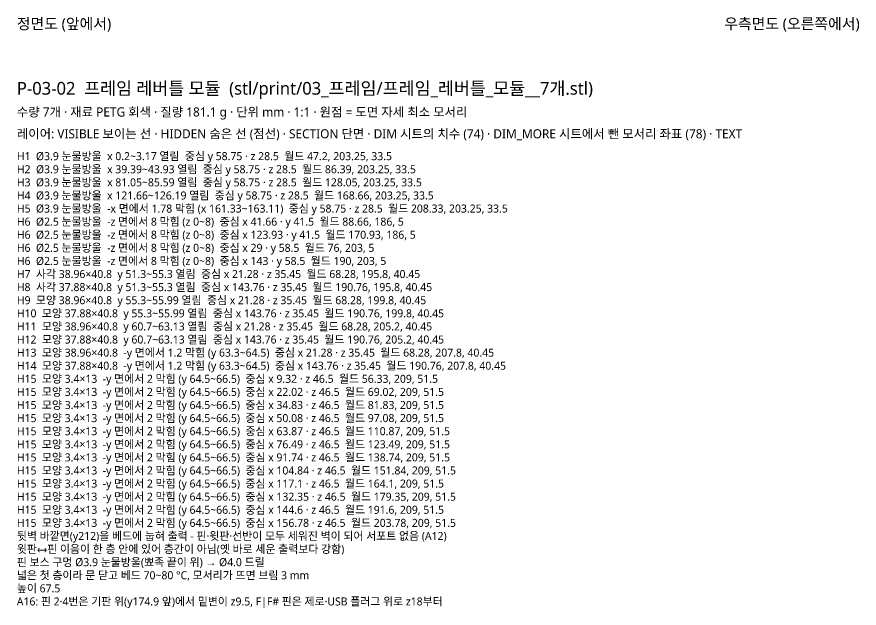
# Model space of a CAD drawing. Header units: millimetres. Extents: x -35 to 466, y -171 to 233.
# Drawn here: x 0 to 231.6, y -171.1 to -8.6 of the extents above; entities that cross this region are included whole.
import ezdxf

# ---------------------------------------------------------------- set-up
doc = ezdxf.new("R2010")
doc.units = ezdxf.units.MM
doc.layers.add('TEXT', color=7, linetype='CONTINUOUS', lineweight=18)
doc.styles.add('KR', font='malgun.ttf')

msp = doc.modelspace()

# ---------------------------------------------------------------- texts
at = {"layer": 'TEXT', "style": 'KR'}
for s, height, p in [('정면도 (앞에서)', 3, (0, -12)), ('우측면도 (오른쪽에서)', 3, (194.5, -12)), ('P-03-02  프레임 레버틀 모듈  (stl/print/03_프레임/프레임_레버틀_모듈__7개.stl)', 3.5, (0, -30)), ('수량 7개 · 재료 PETG 회색 · 질량 181.1 g · 단위 mm · 1:1 · 원점 = 도면 자세 최소 모서리', 2.5, (0, -36)), ('레이어: VISIBLE 보이는 선 · HIDDEN 숨은 선 (점선) · SECTION 단면 · DIM 시트의 치수 (74) · DIM_MORE 시트에서 뺀 모서리 좌표 (78) · TEXT', 2.5, (0, -42)), ('H1  Ø3.9 눈물방울  x 0.2~3.17 열림  중심 y 58.75 · z 28.5  월드 47.2, 203.25, 33.5', 2.2, (0, -48)), ('H2  Ø3.9 눈물방울  x 39.39~43.93 열림  중심 y 58.75 · z 28.5  월드 86.39, 203.25, 33.5', 2.2, (0, -51.6)), ('H3  Ø3.9 눈물방울  x 81.05~85.59 열림  중심 y 58.75 · z 28.5  월드 128.05, 203.25, 33.5', 2.2, (0, -55.2)), ('H4  Ø3.9 눈물방울  x 121.66~126.19 열림  중심 y 58.75 · z 28.5  월드 168.66, 203.25, 33.5', 2.2, (0, -58.8)), ('H5  Ø3.9 눈물방울  -x 면에서 1.78 막힘 (x 161.33~163.11)  중심 y 58.75 · z 28.5  월드 208.33, 203.25, 33.5', 2.2, (0, -62.4)), ('H6  Ø2.5 눈물방울  -z 면에서 8 막힘 (z 0~8)  중심 x 41.66 · y 41.5  월드 88.66, 186, 5', 2.2, (0, -66)), ('H6  Ø2.5 눈물방울  -z 면에서 8 막힘 (z 0~8)  중심 x 123.93 · y 41.5  월드 170.93, 186, 5', 2.2, (0, -69.6)), ('H6  Ø2.5 눈물방울  -z 면에서 8 막힘 (z 0~8)  중심 x 29 · y 58.5  월드 76, 203, 5', 2.2, (0, -73.2)), ('H6  Ø2.5 눈물방울  -z 면에서 8 막힘 (z 0~8)  중심 x 143 · y 58.5  월드 190, 203, 5', 2.2, (0, -76.8)), ('H7  사각 38.96×40.8  y 51.3~55.3 열림  중심 x 21.28 · z 35.45  월드 68.28, 195.8, 40.45', 2.2, (0, -80.4)), ('H8  사각 37.88×40.8  y 51.3~55.3 열림  중심 x 143.76 · z 35.45  월드 190.76, 195.8, 40.45', 2.2, (0, -84)), ('H9  모양 38.96×40.8  y 55.3~55.99 열림  중심 x 21.28 · z 35.45  월드 68.28, 199.8, 40.45', 2.2, (0, -87.6)), ('H10  모양 37.88×40.8  y 55.3~55.99 열림  중심 x 143.76 · z 35.45  월드 190.76, 199.8, 40.45', 2.2, (0, -91.2)), ('H11  모양 38.96×40.8  y 60.7~63.13 열림  중심 x 21.28 · z 35.45  월드 68.28, 205.2, 40.45', 2.2, (0, -94.8)), ('H12  모양 37.88×40.8  y 60.7~63.13 열림  중심 x 143.76 · z 35.45  월드 190.76, 205.2, 40.45', 2.2, (0, -98.4)), ('H13  모양 38.96×40.8  -y 면에서 1.2 막힘 (y 63.3~64.5)  중심 x 21.28 · z 35.45  월드 68.28, 207.8, 40.45', 2.2, (0, -102)), ('H14  모양 37.88×40.8  -y 면에서 1.2 막힘 (y 63.3~64.5)  중심 x 143.76 · z 35.45  월드 190.76, 207.8, 40.45', 2.2, (0, -105.6)), ('H15  모양 3.4×13  -y 면에서 2 막힘 (y 64.5~66.5)  중심 x 9.32 · z 46.5  월드 56.33, 209, 51.5', 2.2, (0, -109.2)), ('H15  모양 3.4×13  -y 면에서 2 막힘 (y 64.5~66.5)  중심 x 22.02 · z 46.5  월드 69.02, 209, 51.5', 2.2, (0, -112.8)), ('H15  모양 3.4×13  -y 면에서 2 막힘 (y 64.5~66.5)  중심 x 34.83 · z 46.5  월드 81.83, 209, 51.5', 2.2, (0, -116.4)), ('H15  모양 3.4×13  -y 면에서 2 막힘 (y 64.5~66.5)  중심 x 50.08 · z 46.5  월드 97.08, 209, 51.5', 2.2, (0, -120)), ('H15  모양 3.4×13  -y 면에서 2 막힘 (y 64.5~66.5)  중심 x 63.87 · z 46.5  월드 110.87, 209, 51.5', 2.2, (0, -123.6)), ('H15  모양 3.4×13  -y 면에서 2 막힘 (y 64.5~66.5)  중심 x 76.49 · z 46.5  월드 123.49, 209, 51.5', 2.2, (0, -127.2)), ('H15  모양 3.4×13  -y 면에서 2 막힘 (y 64.5~66.5)  중심 x 91.74 · z 46.5  월드 138.74, 209, 51.5', 2.2, (0, -130.8)), ('H15  모양 3.4×13  -y 면에서 2 막힘 (y 64.5~66.5)  중심 x 104.84 · z 46.5  월드 151.84, 209, 51.5', 2.2, (0, -134.4)), ('H15  모양 3.4×13  -y 면에서 2 막힘 (y 64.5~66.5)  중심 x 117.1 · z 46.5  월드 164.1, 209, 51.5', 2.2, (0, -138)), ('H15  모양 3.4×13  -y 면에서 2 막힘 (y 64.5~66.5)  중심 x 132.35 · z 46.5  월드 179.35, 209, 51.5', 2.2, (0, -141.6)), ('H15  모양 3.4×13  -y 면에서 2 막힘 (y 64.5~66.5)  중심 x 144.6 · z 46.5  월드 191.6, 209, 51.5', 2.2, (0, -145.2)), ('H15  모양 3.4×13  -y 면에서 2 막힘 (y 64.5~66.5)  중심 x 156.78 · z 46.5  월드 203.78, 209, 51.5', 2.2, (0, -148.8)), ('뒷벽 바깥면(y212)을 베드에 눕혀 출력 - 핀·윗판·선반이 모두 세워진 벽이 되어 서포트 없음 (A12)', 2.2, (0, -152.4)), ('윗판↔핀 이음이 한 층 안에 있어 층간이 아님(옛 바로 세운 출력보다 강함)', 2.2, (0, -156)), ('핀 보스 구멍 Ø3.9 눈물방울(뾰족 끝이 위) → Ø4.0 드릴', 2.2, (0, -159.6)), ('넓은 첫 층이라 문 닫고 베드 70~80 °C, 모서리가 뜨면 브림 3 mm', 2.2, (0, -163.2)), ('높이 67.5', 2.2, (0, -166.8)), ('A16: 핀 2·4번은 기판 위(y174.9 앞)에서 밑변이 z9.5, F|F# 핀은 제로·USB 플러그 위로 z18부터', 2.2, (0, -170.4))]:
    msp.add_text(s, height=height, dxfattribs=at).set_placement(p)

doc.saveas('drawing.dxf')
